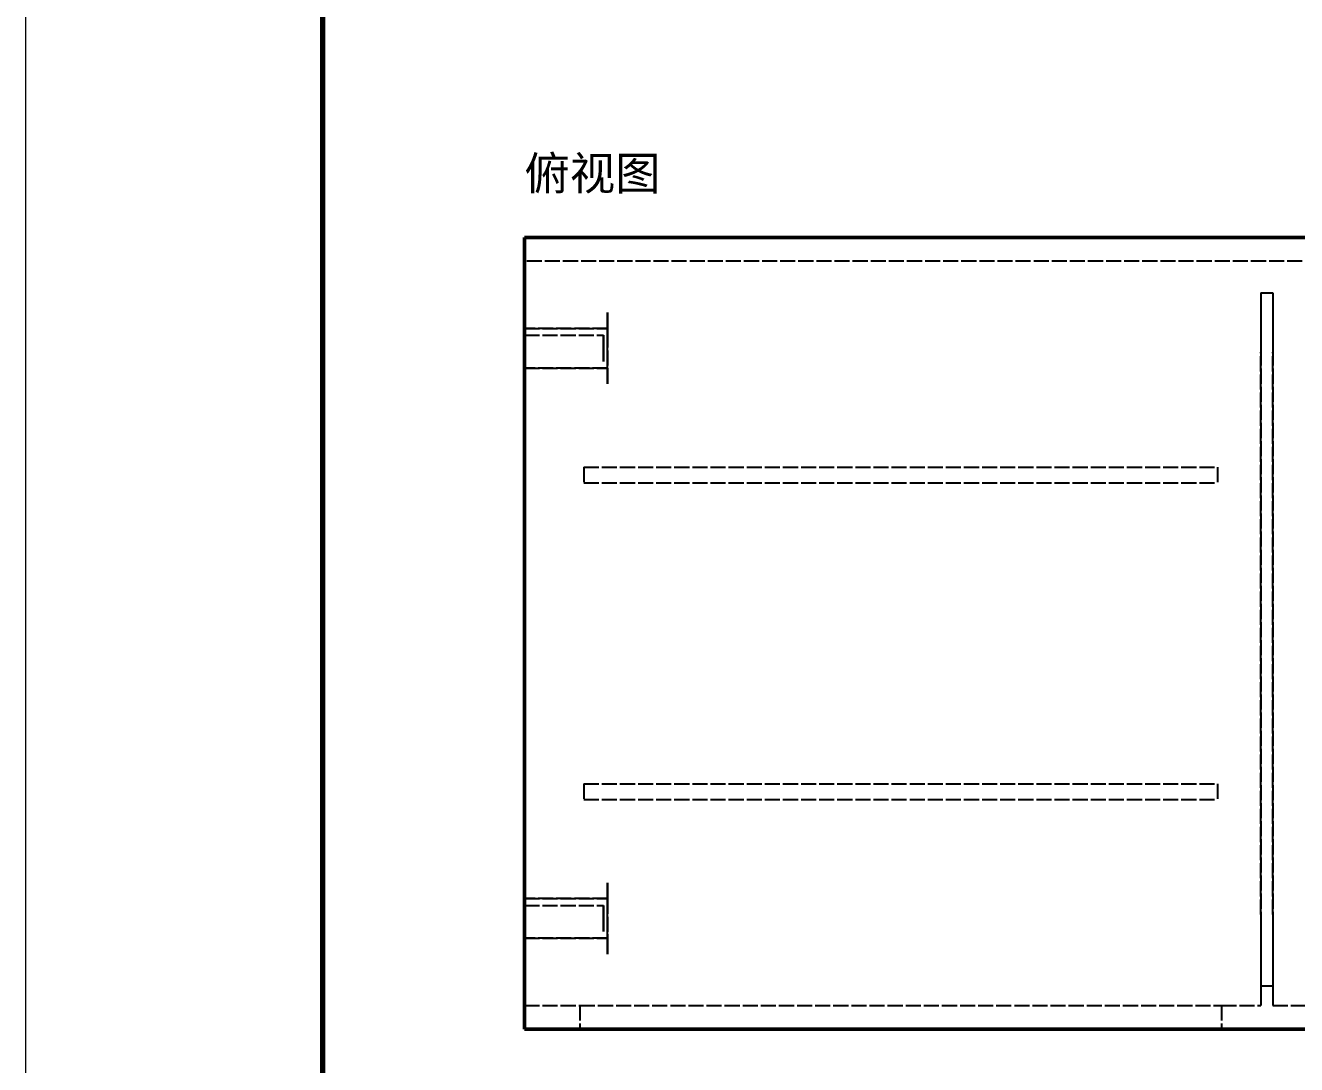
# Model space of a CAD drawing. Header units: millimetres. Extents: x 0 to 420, y 0 to 297.
# Drawn here: x 0 to 107, y 122 to 209.5 of the extents above; entities that cross this region are included whole.
import ezdxf

# ---------------------------------------------------------------- set-up
doc = ezdxf.new("R2010")
doc.units = ezdxf.units.MM
doc.linetypes.add('DASHED', pattern=[1.524, 1.27, -0.254])
for name, color, linetype, lineweight in [('FRAME', 7, 'CONTINUOUS', 70), ('HIDDEN', 8, 'DASHED', 25), ('TEXT', 7, 'CONTINUOUS', 25), ('VISIBLE', 7, 'CONTINUOUS', 50)]:
    doc.layers.add(name, color=color, linetype=linetype, lineweight=lineweight)
doc.styles.add('CJK', font='NotoSansCJK-Regular.ttc')

msp = doc.modelspace()

# ---------------------------------------------------------------- linework, layer by layer
at = {"layer": 'FRAME', "lineweight": 18}
msp.add_lwpolyline([(0, 0), (420, 0), (420, 297), (0, 297)], close=True, dxfattribs=at)
at = {"layer": 'FRAME'}
msp.add_lwpolyline([(25, 5), (415, 5), (415, 292), (25, 292)], close=True, dxfattribs=at)
at = {"layer": 'HIDDEN'}
for points in [[(42, 191.66667), (42, 189.66667)], [(119.66667, 191.66667), (42, 191.66667)], [(109, 189.66667), (42, 189.66667)], [(42, 189.66667), (42, 189.65106)], [(42, 189.65106), (42, 189.6043)], [(42, 189.6043), (42, 189.52665)], [(42, 189.52665), (42, 189.41851)], [(42, 189.41851), (42, 189.28043)], [(42, 189.28043), (42, 189.11314)], [(42, 189.11314), (42, 188.91751)], [(42, 188.91751), (42, 188.69455)], [(42, 188.69455), (42, 188.44543)], [(42, 188.44543), (42, 188.17144)], [(42, 188.17144), (42, 187.87401)], [(42, 187.87401), (42, 187.55469)], [(42, 187.55469), (42, 187.21513)], [(42, 187.21513), (42, 186.85711)], [(42, 186.85711), (42, 186.48249)], [(42, 186.48249), (42, 186.09321)], [(104, 187), (104, 186.75445)], [(104, 187), (105, 187)], [(104, 187), (104, 186.62398)], [(104, 187), (105, 187)], [(104, 186.75445), (104, 186.48536)], [(104, 186.62398), (104, 186.23193)], [(104, 186.48536), (104, 186.19407)], [(104, 186.23193), (104, 185.82598)], [(104, 186.19407), (104, 185.88203)], [(105, 187), (105, 186.75445)], [(105, 187), (105, 186.62398)], [(105, 186.75445), (105, 186.48536)], [(105, 186.62398), (105, 186.23193)], [(105, 186.48536), (105, 186.19407)], [(105, 186.23193), (105, 185.82598)], [(105, 186.19407), (105, 185.88203)], [(42, 186.09321), (42, 185.69131)], [(42, 185.69131), (42, 185.27887)], [(42, 185.33333), (42, 185.33274)], [(42, 185.32895), (42, 185.33333)], [(42, 185.33274), (42, 185.32011)], [(42, 185.30877), (42, 185.32895)], [(42, 185.32011), (42, 185.29114)], [(42, 185.27232), (42, 185.30877)], [(42, 185.29114), (42, 185.24599)], [(42, 185.27887), (42, 184.85804)], [(42, 185.21978), (42, 185.27232)], [(42, 185.24599), (42, 185.1849)], [(42, 185.15145), (42, 185.21978)], [(42, 185.1849), (42, 185.10821)], [(42, 185.06769), (42, 185.15145)], [(49, 185.33333), (49, 185.33274)], [(49, 185.32895), (49, 185.33333)], [(49, 185.33274), (49, 185.32011)], [(49, 185.30877), (49, 185.32895)], [(49, 185.32011), (49, 185.29114)], [(49, 185.27232), (49, 185.30877)], [(49, 185.29114), (49, 185.24599)], [(49, 185.21978), (49, 185.27232)], [(49, 185.24599), (49, 185.1849)], [(49, 185.15145), (49, 185.21978)], [(49, 185.1849), (49, 185.10821)], [(49, 185.06769), (49, 185.15145)], [(104, 185.88203), (104, 185.55078)], [(104, 185.82598), (104, 185.40832)], [(104, 185.55078), (104, 185.20195)], [(104, 185.40832), (104, 184.98124)], [(104, 185.20195), (104, 184.83727)], [(105, 185.88203), (105, 185.55078)], [(105, 185.82598), (105, 185.40832)], [(105, 185.55078), (105, 185.20195)], [(105, 185.40832), (105, 184.98124)], [(105, 185.20195), (105, 184.83727)], [(42, 185.10821), (42, 185.01634)], [(42, 184.96898), (42, 185.06769)], [(42, 185.01634), (42, 184.90978)], [(42, 184.85585), (42, 184.96898)], [(42, 184.90978), (42, 184.78913)], [(42, 184.85804), (42, 184.43101)], [(42, 184.72891), (42, 184.85585)], [(42, 184.78913), (42, 184.65504)], [(42, 184.58886), (42, 184.72891)], [(42, 184.65504), (42, 184.50825)], [(42, 184.43648), (42, 184.58886)], [(42, 184.50825), (42, 184.34955)], [(42, 184.27259), (42, 184.43648)], [(42, 184.43101), (42, 184)], [(42, 184.34955), (42, 184.17983)], [(42, 184.09808), (42, 184.27259)], [(42, 184.17983), (42, 184)], [(42, 183.91392), (42, 184.09808)], [(49, 185.10821), (49, 185.01634)], [(49, 184.96898), (49, 185.06769)], [(49, 185.01634), (49, 184.90978)], [(49, 184.85585), (49, 184.96898)], [(49, 184.90978), (49, 184.78913)], [(49, 184.72891), (49, 184.85585)], [(49, 184.78913), (49, 184.65504)], [(49, 184.58886), (49, 184.72891)], [(49, 184.65504), (49, 184.50825)], [(49, 184.43648), (49, 184.58886)], [(49, 184.50825), (49, 184.34955)], [(49, 184.27259), (49, 184.43648)], [(49, 184.34955), (49, 184.17983)], [(49, 184.09808), (49, 184.27259)], [(49, 184.17983), (49, 184)], [(49, 183.91392), (49, 184.09808)], [(104, 184.98124), (104, 184.54702)], [(104, 184.83727), (104, 184.45856)], [(104, 184.54702), (104, 184.10804)], [(104, 184.45856), (104, 184.06767)], [(104, 184.10804), (104, 183.66667)], [(104, 184.06767), (104, 183.66655)], [(105, 184.98124), (105, 184.54702)], [(105, 184.83727), (105, 184.45856)], [(105, 184.54702), (105, 184.10804)], [(105, 184.45856), (105, 184.06767)], [(105, 184.10804), (105, 183.66667)], [(105, 184.06767), (105, 183.66655)], [(49, 184), (42, 184)], [(42, 184), (49, 184)], [(42, 183.72111), (42, 183.91392)], [(42, 183.52071), (42, 183.72111)], [(42, 183.31381), (42, 183.52071)], [(42, 183.43333), (48.66667, 183.43333)], [(42, 183.43026), (42, 183.43333)], [(42, 183.43333), (42, 183.43026)], [(42, 183.42105), (42, 183.43026)], [(42, 183.43026), (42, 183.42105)], [(42, 183.40575), (42, 183.42105)], [(42, 183.42105), (42, 183.40575)], [(42, 183.38446), (42, 183.40575)], [(42, 183.40575), (42, 183.38446)], [(42, 183.35729), (42, 183.38446)], [(42, 183.38446), (42, 183.35729)], [(42, 183.3244), (42, 183.35729)], [(42, 183.35729), (42, 183.3244)], [(42, 183.28596), (42, 183.3244)], [(42, 183.3244), (42, 183.28596)], [(42, 183.10155), (42, 183.31381)], [(42, 183.2422), (42, 183.28596)], [(42, 183.28596), (42, 183.2422)], [(42, 183.19335), (42, 183.2422)], [(42, 183.2422), (42, 183.19335)], [(42, 183.13969), (42, 183.19335)], [(42, 183.19335), (42, 183.13969)], [(42, 183.08152), (42, 183.13969)], [(42, 183.13969), (42, 183.08152)], [(42, 182.88508), (42, 183.10155)], [(42, 183.01917), (42, 183.08152)], [(42, 183.08152), (42, 183.01917)], [(42, 182.95299), (42, 183.01917)], [(42, 183.01917), (42, 182.95299)], [(48.66667, 183.43026), (48.66667, 183.43333)], [(48.66667, 183.43333), (48.66667, 183.43026)], [(48.66667, 183.42105), (48.66667, 183.43026)], [(48.66667, 183.43026), (48.66667, 183.42105)], [(48.66667, 183.40575), (48.66667, 183.42105)], [(48.66667, 183.42105), (48.66667, 183.40575)], [(48.66667, 183.38446), (48.66667, 183.40575)], [(48.66667, 183.40575), (48.66667, 183.38446)], [(48.66667, 183.35729), (48.66667, 183.38446)], [(48.66667, 183.38446), (48.66667, 183.35729)], [(48.66667, 183.3244), (48.66667, 183.35729)], [(48.66667, 183.35729), (48.66667, 183.3244)], [(48.66667, 183.28596), (48.66667, 183.3244)], [(48.66667, 183.3244), (48.66667, 183.28596)], [(48.66667, 183.2422), (48.66667, 183.28596)], [(48.66667, 183.28596), (48.66667, 183.2422)], [(48.66667, 183.19335), (48.66667, 183.2422)], [(48.66667, 183.2422), (48.66667, 183.19335)], [(48.66667, 183.13969), (48.66667, 183.19335)], [(48.66667, 183.19335), (48.66667, 183.13969)], [(48.66667, 183.08152), (48.66667, 183.13969)], [(48.66667, 183.13969), (48.66667, 183.08152)], [(48.66667, 183.01917), (48.66667, 183.08152)], [(48.66667, 183.08152), (48.66667, 183.01917)], [(48.66667, 182.95299), (48.66667, 183.01917)], [(48.66667, 183.01917), (48.66667, 182.95299)], [(49, 184), (49, 183.88895)], [(49, 183.72111), (49, 183.91392)], [(49, 183.88895), (49, 183.77783)], [(49, 183.77783), (49, 183.66667)], [(49, 183.52071), (49, 183.72111)], [(49, 183.66667), (49, 180.66667)], [(49, 183.31381), (49, 183.52071)], [(49, 183.10155), (49, 183.31381)], [(49, 182.88508), (49, 183.10155)], [(104, 183.66667), (104, 133)], [(104, 183.66655), (104, 183.25719)], [(104, 183.25719), (104, 182.8416)], [(105, 183.66667), (105, 133)], [(105, 183.66655), (105, 183.25719)], [(105, 183.25719), (105, 182.8416)], [(42, 182.88333), (42, 182.95299)], [(42, 182.95299), (42, 182.88333)], [(42, 182.66559), (42, 182.88508)], [(42, 182.81061), (42, 182.88333)], [(42, 182.88333), (42, 182.81061)], [(42, 182.73521), (42, 182.81061)], [(42, 182.81061), (42, 182.73521)], [(42, 182.65756), (42, 182.73521)], [(42, 182.73521), (42, 182.65756)], [(42, 182.44429), (42, 182.66559)], [(42, 182.57811), (42, 182.65756)], [(42, 182.65756), (42, 182.57811)], [(42, 182.49728), (42, 182.57811)], [(42, 182.57811), (42, 182.49728)], [(42, 182.41554), (42, 182.49728)], [(42, 182.49728), (42, 182.41554)], [(42, 182.22238), (42, 182.44429)], [(42, 182.33333), (42, 182.41554)], [(42, 182.41554), (42, 182.33333)], [(42, 182.25113), (42, 182.33333)], [(42, 182.33333), (42, 182.25113)], [(42, 182.16939), (42, 182.25113)], [(42, 182.25113), (42, 182.16939)], [(42, 182.00107), (42, 182.22238)], [(42, 182.08856), (42, 182.16939)], [(42, 182.16939), (42, 182.08856)], [(42, 182.0091), (42, 182.08856)], [(42, 182.08856), (42, 182.0091)], [(42, 181.93146), (42, 182.0091)], [(42, 182.0091), (42, 181.93146)], [(42, 181.78159), (42, 182.00107)], [(42, 181.85606), (42, 181.93146)], [(42, 181.93146), (42, 181.85606)], [(48.66667, 182.88333), (48.66667, 182.95299)], [(48.66667, 182.95299), (48.66667, 182.88333)], [(48.66667, 182.81061), (48.66667, 182.88333)], [(48.66667, 182.88333), (48.66667, 182.81061)], [(48.66667, 182.73521), (48.66667, 182.81061)], [(48.66667, 182.81061), (48.66667, 182.73521)], [(48.66667, 182.65756), (48.66667, 182.73521)], [(48.66667, 182.73521), (48.66667, 182.65756)], [(48.66667, 182.57811), (48.66667, 182.65756)], [(48.66667, 182.65756), (48.66667, 182.57811)], [(48.66667, 182.49728), (48.66667, 182.57811)], [(48.66667, 182.57811), (48.66667, 182.49728)], [(48.66667, 182.41554), (48.66667, 182.49728)], [(48.66667, 182.49728), (48.66667, 182.41554)], [(48.66667, 182.33333), (48.66667, 182.41554)], [(48.66667, 182.41554), (48.66667, 182.33333)], [(48.66667, 182.25113), (48.66667, 182.33333)], [(48.66667, 182.33333), (48.66667, 182.25113)], [(48.66667, 182.16939), (48.66667, 182.25113)], [(48.66667, 182.25113), (48.66667, 182.16939)], [(48.66667, 182.08856), (48.66667, 182.16939)], [(48.66667, 182.16939), (48.66667, 182.08856)], [(48.66667, 182.0091), (48.66667, 182.08856)], [(48.66667, 182.08856), (48.66667, 182.0091)], [(48.66667, 181.93146), (48.66667, 182.0091)], [(48.66667, 182.0091), (48.66667, 181.93146)], [(48.66667, 181.85606), (48.66667, 181.93146)], [(48.66667, 181.93146), (48.66667, 181.85606)], [(49, 182.66559), (49, 182.88508)], [(49, 182.44429), (49, 182.66559)], [(49, 182.22238), (49, 182.44429)], [(49, 182.00107), (49, 182.22238)], [(49, 181.78159), (49, 182.00107)], [(104, 182.8416), (104, 182.42184)], [(104, 182.42184), (104, 182)], [(104, 134.66667), (104, 182)], [(105, 182.8416), (105, 182.42184)], [(105, 182.42184), (105, 182)], [(105, 134.66667), (105, 182)], [(42, 181.78333), (42, 181.85606)], [(42, 181.85606), (42, 181.78333)], [(42, 181.71368), (42, 181.78333)], [(42, 181.78333), (42, 181.71368)], [(42, 181.56512), (42, 181.78159)], [(42, 181.64749), (42, 181.71368)], [(42, 181.71368), (42, 181.64749)], [(42, 181.58514), (42, 181.64749)], [(42, 181.64749), (42, 181.58514)], [(42, 181.52698), (42, 181.58514)], [(42, 181.58514), (42, 181.52698)], [(42, 181.35286), (42, 181.56512)], [(42, 181.47332), (42, 181.52698)], [(42, 181.52698), (42, 181.47332)], [(42, 181.42447), (42, 181.47332)], [(42, 181.47332), (42, 181.42447)], [(42, 181.38071), (42, 181.42447)], [(42, 181.42447), (42, 181.38071)], [(42, 181.34227), (42, 181.38071)], [(42, 181.38071), (42, 181.34227)], [(42, 181.14596), (42, 181.35286)], [(42, 181.30937), (42, 181.34227)], [(42, 181.34227), (42, 181.30937)], [(42, 181.2822), (42, 181.30937)], [(42, 181.30937), (42, 181.2822)], [(42, 181.26091), (42, 181.2822)], [(42, 181.2822), (42, 181.26091)], [(42, 181.24562), (42, 181.26091)], [(42, 181.26091), (42, 181.24562)], [(42, 181.23641), (42, 181.24562)], [(42, 181.24562), (42, 181.23641)], [(42, 181.23333), (42, 181.23641)], [(42, 181.23641), (42, 181.23333)], [(42, 180.94556), (42, 181.14596)], [(42, 180.75275), (42, 180.94556)], [(48.66667, 181.78333), (48.66667, 181.85606)], [(48.66667, 181.85606), (48.66667, 181.78333)], [(48.66667, 181.71368), (48.66667, 181.78333)], [(48.66667, 181.78333), (48.66667, 181.71368)], [(48.66667, 181.64749), (48.66667, 181.71368)], [(48.66667, 181.71368), (48.66667, 181.64749)], [(48.66667, 181.58514), (48.66667, 181.64749)], [(48.66667, 181.64749), (48.66667, 181.58514)], [(48.66667, 181.52698), (48.66667, 181.58514)], [(48.66667, 181.58514), (48.66667, 181.52698)], [(48.66667, 181.47332), (48.66667, 181.52698)], [(48.66667, 181.52698), (48.66667, 181.47332)], [(48.66667, 181.42447), (48.66667, 181.47332)], [(48.66667, 181.47332), (48.66667, 181.42447)], [(48.66667, 181.38071), (48.66667, 181.42447)], [(48.66667, 181.42447), (48.66667, 181.38071)], [(48.66667, 181.34227), (48.66667, 181.38071)], [(48.66667, 181.38071), (48.66667, 181.34227)], [(48.66667, 181.30937), (48.66667, 181.34227)], [(48.66667, 181.34227), (48.66667, 181.30937)], [(48.66667, 181.2822), (48.66667, 181.30937)], [(48.66667, 181.30937), (48.66667, 181.2822)], [(48.66667, 181.26091), (48.66667, 181.2822)], [(48.66667, 181.2822), (48.66667, 181.26091)], [(48.66667, 181.24562), (48.66667, 181.26091)], [(48.66667, 181.26091), (48.66667, 181.24562)], [(48.66667, 181.23641), (48.66667, 181.24562)], [(48.66667, 181.24562), (48.66667, 181.23641)], [(48.66667, 181.23333), (48.66667, 181.23641)], [(48.66667, 181.23641), (48.66667, 181.23333)], [(49, 181.56512), (49, 181.78159)], [(49, 181.35286), (49, 181.56512)], [(49, 181.14596), (49, 181.35286)], [(49, 180.94556), (49, 181.14596)], [(49, 180.75275), (49, 180.94556)], [(42, 180.56859), (42, 180.75275)], [(42, 180.66667), (49, 180.66667)], [(49, 180.66667), (42, 180.66667)], [(42, 136), (42, 180.66667)], [(42, 180.66667), (42, 180.48684)], [(42, 180.39408), (42, 180.56859)], [(42, 180.48684), (42, 180.31711)], [(42, 180.23019), (42, 180.39408)], [(42, 180.31711), (42, 180.15842)], [(42, 180.0778), (42, 180.23019)], [(42, 180.15842), (42, 180.01163)], [(42, 179.93776), (42, 180.0778)], [(42, 180.01163), (42, 179.87754)], [(42, 179.81082), (42, 179.93776)], [(42, 179.87754), (42, 179.75688)], [(42, 179.69769), (42, 179.81082)], [(49, 180.56859), (49, 180.75275)], [(49, 180.66667), (49, 180.48684)], [(49, 180.39408), (49, 180.56859)], [(49, 180.48684), (49, 180.31711)], [(49, 180.23019), (49, 180.39408)], [(49, 180.31711), (49, 180.15842)], [(49, 180.0778), (49, 180.23019)], [(49, 180.15842), (49, 180.01163)], [(49, 179.93776), (49, 180.0778)], [(49, 180.01163), (49, 179.87754)], [(49, 179.81082), (49, 179.93776)], [(49, 179.87754), (49, 179.75688)], [(49, 179.69769), (49, 179.81082)], [(42, 179.75688), (42, 179.65033)], [(42, 179.59897), (42, 179.69769)], [(42, 179.65033), (42, 179.55845)], [(42, 179.51522), (42, 179.59897)], [(42, 179.55845), (42, 179.48176)], [(42, 179.44689), (42, 179.51522)], [(42, 179.48176), (42, 179.42067)], [(42, 179.39435), (42, 179.44689)], [(42, 179.42067), (42, 179.37552)], [(42, 179.35789), (42, 179.39435)], [(42, 179.37552), (42, 179.34655)], [(42, 179.33772), (42, 179.35789)], [(42, 179.34655), (42, 179.33393)], [(42, 179.33333), (42, 179.33772)], [(42, 179.33393), (42, 179.33333)], [(49, 179.75688), (49, 179.65033)], [(49, 179.59897), (49, 179.69769)], [(49, 179.65033), (49, 179.55845)], [(49, 179.51522), (49, 179.59897)], [(49, 179.55845), (49, 179.48176)], [(49, 179.44689), (49, 179.51522)], [(49, 179.48176), (49, 179.42067)], [(49, 179.39435), (49, 179.44689)], [(49, 179.42067), (49, 179.37552)], [(49, 179.35789), (49, 179.39435)], [(49, 179.37552), (49, 179.34655)], [(49, 179.33772), (49, 179.35789)], [(49, 179.34655), (49, 179.33393)], [(49, 179.33333), (49, 179.33772)], [(49, 179.33393), (49, 179.33333)], [(47, 172.33333), (100.33333, 172.33333)], [(47, 172.33333), (47, 171)], [(47, 172.33333), (100.33333, 172.33333)], [(47, 172.33333), (47, 171)], [(100.33333, 172.33333), (100.33333, 171)], [(100.33333, 172.33333), (100.33333, 171)], [(47, 171), (100.33333, 171)], [(47, 171), (100.33333, 171)], [(47, 145.66667), (100.33333, 145.66667)], [(47, 145.66667), (47, 144.33333)], [(47, 145.66667), (100.33333, 145.66667)], [(47, 145.66667), (47, 144.33333)], [(100.33333, 145.66667), (100.33333, 144.33333)], [(100.33333, 145.66667), (100.33333, 144.33333)], [(47, 144.33333), (100.33333, 144.33333)], [(47, 144.33333), (100.33333, 144.33333)], [(42, 137.33333), (42, 137.33274)], [(42, 137.32895), (42, 137.33333)], [(42, 137.33274), (42, 137.32011)], [(42, 137.30877), (42, 137.32895)], [(42, 137.32011), (42, 137.29114)], [(42, 137.27232), (42, 137.30877)], [(42, 137.29114), (42, 137.24599)], [(42, 137.21978), (42, 137.27232)], [(42, 137.24599), (42, 137.1849)], [(42, 137.15145), (42, 137.21978)], [(42, 137.1849), (42, 137.10821)], [(42, 137.06769), (42, 137.15145)], [(42, 137.10821), (42, 137.01634)], [(42, 136.96898), (42, 137.06769)], [(42, 137.01634), (42, 136.90978)], [(42, 136.85585), (42, 136.96898)], [(49, 137.33333), (49, 137.33274)], [(49, 137.32895), (49, 137.33333)], [(49, 137.33274), (49, 137.32011)], [(49, 137.30877), (49, 137.32895)], [(49, 137.32011), (49, 137.29114)], [(49, 137.27232), (49, 137.30877)], [(49, 137.29114), (49, 137.24599)], [(49, 137.21978), (49, 137.27232)], [(49, 137.24599), (49, 137.1849)], [(49, 137.15145), (49, 137.21978)], [(49, 137.1849), (49, 137.10821)], [(49, 137.06769), (49, 137.15145)], [(49, 137.10821), (49, 137.01634)], [(49, 136.96898), (49, 137.06769)], [(49, 137.01634), (49, 136.90978)], [(49, 136.85585), (49, 136.96898)], [(42, 136.90978), (42, 136.78913)], [(42, 136.72891), (42, 136.85585)], [(42, 136.78913), (42, 136.65504)], [(42, 136.58886), (42, 136.72891)], [(42, 136.65504), (42, 136.50825)], [(42, 136.43648), (42, 136.58886)], [(42, 136.50825), (42, 136.34955)], [(42, 136.27259), (42, 136.43648)], [(42, 136.34955), (42, 136.17983)], [(42, 136.09808), (42, 136.27259)], [(42, 136.17983), (42, 136)], [(42, 135.91392), (42, 136.09808)], [(49, 136), (42, 136)], [(42, 136), (49, 136)], [(42, 135.72111), (42, 135.91392)], [(49, 136.90978), (49, 136.78913)], [(49, 136.72891), (49, 136.85585)], [(49, 136.78913), (49, 136.65504)], [(49, 136.58886), (49, 136.72891)], [(49, 136.65504), (49, 136.50825)], [(49, 136.43648), (49, 136.58886)], [(49, 136.50825), (49, 136.34955)], [(49, 136.27259), (49, 136.43648)], [(49, 136.34955), (49, 136.17983)], [(49, 136.09808), (49, 136.27259)], [(49, 136.17983), (49, 136)], [(49, 135.91392), (49, 136.09808)], [(49, 136), (49, 133)], [(49, 135.72111), (49, 135.91392)], [(42, 135.52071), (42, 135.72111)], [(42, 135.31381), (42, 135.52071)], [(42, 135.43333), (48.66667, 135.43333)], [(42, 135.43026), (42, 135.43333)], [(42, 135.43333), (42, 135.43026)], [(42, 135.42105), (42, 135.43026)], [(42, 135.43026), (42, 135.42105)], [(42, 135.40575), (42, 135.42105)], [(42, 135.42105), (42, 135.40575)], [(42, 135.38446), (42, 135.40575)], [(42, 135.40575), (42, 135.38446)], [(42, 135.35729), (42, 135.38446)], [(42, 135.38446), (42, 135.35729)], [(42, 135.3244), (42, 135.35729)], [(42, 135.35729), (42, 135.3244)], [(42, 135.28596), (42, 135.3244)], [(42, 135.3244), (42, 135.28596)], [(42, 135.10155), (42, 135.31381)], [(42, 135.2422), (42, 135.28596)], [(42, 135.28596), (42, 135.2422)], [(42, 135.19335), (42, 135.2422)], [(42, 135.2422), (42, 135.19335)], [(42, 135.13969), (42, 135.19335)], [(42, 135.19335), (42, 135.13969)], [(42, 135.08152), (42, 135.13969)], [(42, 135.13969), (42, 135.08152)], [(42, 134.88508), (42, 135.10155)], [(42, 135.01917), (42, 135.08152)], [(42, 135.08152), (42, 135.01917)], [(42, 134.95299), (42, 135.01917)], [(42, 135.01917), (42, 134.95299)], [(42, 134.88333), (42, 134.95299)], [(42, 134.95299), (42, 134.88333)], [(42, 134.66559), (42, 134.88508)], [(42, 134.81061), (42, 134.88333)], [(42, 134.88333), (42, 134.81061)], [(48.66667, 135.43026), (48.66667, 135.43333)], [(48.66667, 135.43333), (48.66667, 135.43026)], [(48.66667, 135.42105), (48.66667, 135.43026)], [(48.66667, 135.43026), (48.66667, 135.42105)], [(48.66667, 135.40575), (48.66667, 135.42105)], [(48.66667, 135.42105), (48.66667, 135.40575)], [(48.66667, 135.38446), (48.66667, 135.40575)], [(48.66667, 135.40575), (48.66667, 135.38446)], [(48.66667, 135.35729), (48.66667, 135.38446)], [(48.66667, 135.38446), (48.66667, 135.35729)], [(48.66667, 135.3244), (48.66667, 135.35729)], [(48.66667, 135.35729), (48.66667, 135.3244)], [(48.66667, 135.28596), (48.66667, 135.3244)], [(48.66667, 135.3244), (48.66667, 135.28596)], [(48.66667, 135.2422), (48.66667, 135.28596)], [(48.66667, 135.28596), (48.66667, 135.2422)], [(48.66667, 135.19335), (48.66667, 135.2422)], [(48.66667, 135.2422), (48.66667, 135.19335)], [(48.66667, 135.13969), (48.66667, 135.19335)], [(48.66667, 135.19335), (48.66667, 135.13969)], [(48.66667, 135.08152), (48.66667, 135.13969)], [(48.66667, 135.13969), (48.66667, 135.08152)], [(48.66667, 135.01917), (48.66667, 135.08152)], [(48.66667, 135.08152), (48.66667, 135.01917)], [(48.66667, 134.95299), (48.66667, 135.01917)], [(48.66667, 135.01917), (48.66667, 134.95299)], [(48.66667, 134.88333), (48.66667, 134.95299)], [(48.66667, 134.95299), (48.66667, 134.88333)], [(48.66667, 134.81061), (48.66667, 134.88333)], [(48.66667, 134.88333), (48.66667, 134.81061)], [(49, 135.52071), (49, 135.72111)], [(49, 135.31381), (49, 135.52071)], [(49, 135.10155), (49, 135.31381)], [(49, 134.88508), (49, 135.10155)], [(49, 134.66559), (49, 134.88508)], [(42, 134.73521), (42, 134.81061)], [(42, 134.81061), (42, 134.73521)], [(42, 134.65756), (42, 134.73521)], [(42, 134.73521), (42, 134.65756)], [(42, 134.44429), (42, 134.66559)], [(42, 134.57811), (42, 134.65756)], [(42, 134.65756), (42, 134.57811)], [(42, 134.49728), (42, 134.57811)], [(42, 134.57811), (42, 134.49728)], [(42, 134.41554), (42, 134.49728)], [(42, 134.49728), (42, 134.41554)], [(42, 134.22238), (42, 134.44429)], [(42, 134.33333), (42, 134.41554)], [(42, 134.41554), (42, 134.33333)], [(42, 134.25113), (42, 134.33333)], [(42, 134.33333), (42, 134.25113)], [(42, 134.16939), (42, 134.25113)], [(42, 134.25113), (42, 134.16939)], [(42, 134.00107), (42, 134.22238)], [(42, 134.08856), (42, 134.16939)], [(42, 134.16939), (42, 134.08856)], [(42, 134.0091), (42, 134.08856)], [(42, 134.08856), (42, 134.0091)], [(42, 133.93146), (42, 134.0091)], [(42, 134.0091), (42, 133.93146)], [(42, 133.78159), (42, 134.00107)], [(42, 133.85606), (42, 133.93146)], [(42, 133.93146), (42, 133.85606)], [(42, 133.78333), (42, 133.85606)], [(42, 133.85606), (42, 133.78333)], [(42, 133.71368), (42, 133.78333)], [(42, 133.78333), (42, 133.71368)], [(42, 133.56512), (42, 133.78159)], [(48.66667, 134.73521), (48.66667, 134.81061)], [(48.66667, 134.81061), (48.66667, 134.73521)], [(48.66667, 134.65756), (48.66667, 134.73521)], [(48.66667, 134.73521), (48.66667, 134.65756)], [(48.66667, 134.57811), (48.66667, 134.65756)], [(48.66667, 134.65756), (48.66667, 134.57811)], [(48.66667, 134.49728), (48.66667, 134.57811)], [(48.66667, 134.57811), (48.66667, 134.49728)], [(48.66667, 134.41554), (48.66667, 134.49728)], [(48.66667, 134.49728), (48.66667, 134.41554)], [(48.66667, 134.33333), (48.66667, 134.41554)], [(48.66667, 134.41554), (48.66667, 134.33333)], [(48.66667, 134.25113), (48.66667, 134.33333)], [(48.66667, 134.33333), (48.66667, 134.25113)], [(48.66667, 134.16939), (48.66667, 134.25113)], [(48.66667, 134.25113), (48.66667, 134.16939)], [(48.66667, 134.08856), (48.66667, 134.16939)], [(48.66667, 134.16939), (48.66667, 134.08856)], [(48.66667, 134.0091), (48.66667, 134.08856)], [(48.66667, 134.08856), (48.66667, 134.0091)], [(48.66667, 133.93146), (48.66667, 134.0091)], [(48.66667, 134.0091), (48.66667, 133.93146)], [(48.66667, 133.85606), (48.66667, 133.93146)], [(48.66667, 133.93146), (48.66667, 133.85606)], [(48.66667, 133.78333), (48.66667, 133.85606)], [(48.66667, 133.85606), (48.66667, 133.78333)], [(48.66667, 133.71368), (48.66667, 133.78333)], [(48.66667, 133.78333), (48.66667, 133.71368)], [(49, 134.44429), (49, 134.66559)], [(49, 134.22238), (49, 134.44429)], [(49, 134.00107), (49, 134.22238)], [(49, 133.78159), (49, 134.00107)], [(49, 133.56512), (49, 133.78159)], [(104, 134.66667), (104, 134.21829)], [(104, 134.21829), (104, 133.77241)], [(104, 133.77241), (104, 133.33154)], [(105, 134.66667), (105, 134.21829)], [(105, 134.21829), (105, 133.77241)], [(105, 133.77241), (105, 133.33154)], [(42, 133.64749), (42, 133.71368)], [(42, 133.71368), (42, 133.64749)], [(42, 133.58514), (42, 133.64749)], [(42, 133.64749), (42, 133.58514)], [(42, 133.52698), (42, 133.58514)], [(42, 133.58514), (42, 133.52698)], [(42, 133.35286), (42, 133.56512)], [(42, 133.47332), (42, 133.52698)], [(42, 133.52698), (42, 133.47332)], [(42, 133.42447), (42, 133.47332)], [(42, 133.47332), (42, 133.42447)], [(42, 133.38071), (42, 133.42447)], [(42, 133.42447), (42, 133.38071)], [(42, 133.34227), (42, 133.38071)], [(42, 133.38071), (42, 133.34227)], [(42, 133.14596), (42, 133.35286)], [(42, 133.30937), (42, 133.34227)], [(42, 133.34227), (42, 133.30937)], [(42, 133.2822), (42, 133.30937)], [(42, 133.30937), (42, 133.2822)], [(42, 133.26091), (42, 133.2822)], [(42, 133.2822), (42, 133.26091)], [(42, 133.24562), (42, 133.26091)], [(42, 133.26091), (42, 133.24562)], [(42, 133.23641), (42, 133.24562)], [(42, 133.24562), (42, 133.23641)], [(42, 133.23333), (42, 133.23641)], [(42, 133.23641), (42, 133.23333)], [(42, 132.94556), (42, 133.14596)], [(42, 132.75275), (42, 132.94556)], [(42, 132.56859), (42, 132.75275)], [(48.66667, 133.64749), (48.66667, 133.71368)], [(48.66667, 133.71368), (48.66667, 133.64749)], [(48.66667, 133.58514), (48.66667, 133.64749)], [(48.66667, 133.64749), (48.66667, 133.58514)], [(48.66667, 133.52698), (48.66667, 133.58514)], [(48.66667, 133.58514), (48.66667, 133.52698)], [(48.66667, 133.47332), (48.66667, 133.52698)], [(48.66667, 133.52698), (48.66667, 133.47332)], [(48.66667, 133.42447), (48.66667, 133.47332)], [(48.66667, 133.47332), (48.66667, 133.42447)], [(48.66667, 133.38071), (48.66667, 133.42447)], [(48.66667, 133.42447), (48.66667, 133.38071)], [(48.66667, 133.34227), (48.66667, 133.38071)], [(48.66667, 133.38071), (48.66667, 133.34227)], [(48.66667, 133.30937), (48.66667, 133.34227)], [(48.66667, 133.34227), (48.66667, 133.30937)], [(48.66667, 133.2822), (48.66667, 133.30937)], [(48.66667, 133.30937), (48.66667, 133.2822)], [(48.66667, 133.26091), (48.66667, 133.2822)], [(48.66667, 133.2822), (48.66667, 133.26091)], [(48.66667, 133.24562), (48.66667, 133.26091)], [(48.66667, 133.26091), (48.66667, 133.24562)], [(48.66667, 133.23641), (48.66667, 133.24562)], [(48.66667, 133.24562), (48.66667, 133.23641)], [(48.66667, 133.23333), (48.66667, 133.23641)], [(48.66667, 133.23641), (48.66667, 133.23333)], [(49, 133.35286), (49, 133.56512)], [(49, 133.14596), (49, 133.35286)], [(49, 132.94556), (49, 133.14596)], [(49, 133), (49, 132.88884)], [(49, 132.75275), (49, 132.94556)], [(49, 132.88884), (49, 132.77771)], [(49, 132.77771), (49, 132.66667)], [(49, 132.56859), (49, 132.75275)], [(104, 133.33154), (104, 132.89814)], [(104, 133), (104, 132.55162)], [(104, 132.89814), (104, 132.47462)], [(105, 133.33154), (105, 132.89814)], [(105, 133), (105, 132.55162)], [(105, 132.89814), (105, 132.47462)], [(42, 132.66667), (49, 132.66667)], [(49, 132.66667), (42, 132.66667)], [(42, 132.66667), (42, 132.23566)], [(42, 132.66667), (42, 132.48684)], [(42, 132.39408), (42, 132.56859)], [(42, 132.48684), (42, 132.31711)], [(42, 132.23019), (42, 132.39408)], [(42, 132.31711), (42, 132.15842)], [(42, 132.23566), (42, 131.80863)], [(42, 132.0778), (42, 132.23019)], [(42, 132.15842), (42, 132.01163)], [(42, 131.93776), (42, 132.0778)], [(42, 132.01163), (42, 131.87754)], [(42, 131.81082), (42, 131.93776)], [(42, 131.87754), (42, 131.75688)], [(42, 131.69769), (42, 131.81082)], [(42, 131.80863), (42, 131.3878)], [(42, 131.75688), (42, 131.65033)], [(42, 131.59897), (42, 131.69769)], [(42, 131.65033), (42, 131.55845)], [(49, 132.66667), (49, 132.48684)], [(49, 132.39408), (49, 132.56859)], [(49, 132.48684), (49, 132.31711)], [(49, 132.23019), (49, 132.39408)], [(49, 132.31711), (49, 132.15842)], [(49, 132.0778), (49, 132.23019)], [(49, 132.15842), (49, 132.01163)], [(49, 131.93776), (49, 132.0778)], [(49, 132.01163), (49, 131.87754)], [(49, 131.81082), (49, 131.93776)], [(49, 131.87754), (49, 131.75688)], [(49, 131.69769), (49, 131.81082)], [(49, 131.75688), (49, 131.65033)], [(49, 131.59897), (49, 131.69769)], [(49, 131.65033), (49, 131.55845)], [(104, 132.55162), (104, 132.10575)], [(104, 132.47462), (104, 132.06336)], [(104, 132.10575), (104, 131.66487)], [(104, 132.06336), (104, 131.66667)], [(104, 131.66667), (104, 131.28675)], [(104, 131.66487), (104, 131.23147)], [(105, 132.55162), (105, 132.10575)], [(105, 132.47462), (105, 132.06336)], [(105, 132.10575), (105, 131.66487)], [(105, 132.06336), (105, 131.66667)], [(105, 131.66667), (105, 131.28675)], [(105, 131.66487), (105, 131.23147)], [(42, 131.51522), (42, 131.59897)], [(42, 131.55845), (42, 131.48176)], [(42, 131.44689), (42, 131.51522)], [(42, 131.48176), (42, 131.42067)], [(42, 131.39435), (42, 131.44689)], [(42, 131.42067), (42, 131.37552)], [(42, 131.35789), (42, 131.39435)], [(42, 131.3878), (42, 130.97536)], [(42, 131.37552), (42, 131.34655)], [(42, 131.33772), (42, 131.35789)], [(42, 131.34655), (42, 131.33393)], [(42, 131.33333), (42, 131.33772)], [(42, 131.33393), (42, 131.33333)], [(42, 130.97536), (42, 130.57346)], [(42, 130.57346), (42, 130.18418)], [(49, 131.51522), (49, 131.59897)], [(49, 131.55845), (49, 131.48176)], [(49, 131.44689), (49, 131.51522)], [(49, 131.48176), (49, 131.42067)], [(49, 131.39435), (49, 131.44689)], [(49, 131.42067), (49, 131.37552)], [(49, 131.35789), (49, 131.39435)], [(49, 131.37552), (49, 131.34655)], [(49, 131.33772), (49, 131.35789)], [(49, 131.34655), (49, 131.33393)], [(49, 131.33333), (49, 131.33772)], [(49, 131.33393), (49, 131.33333)], [(104, 131.28675), (104, 130.92573)], [(104, 131.23147), (104, 130.80795)], [(104, 130.92573), (104, 130.58563)], [(104, 130.80795), (104, 130.3967)], [(104, 130.58563), (104, 130.26836)], [(105, 131.28675), (105, 130.92573)], [(105, 131.23147), (105, 130.80795)], [(105, 130.92573), (105, 130.58563)], [(105, 130.80795), (105, 130.3967)], [(105, 130.58563), (105, 130.26836)], [(42, 130.18418), (42, 129.80955)], [(42, 129.80955), (42, 129.45153)], [(104, 130.3967), (104, 130)], [(104, 130.26836), (104, 129.97568)], [(104, 130), (104, 129.62008)], [(104, 129.97568), (104, 129.70923)], [(104, 129.70923), (104, 129.47051)], [(104, 129.62008), (104, 129.25906)], [(104, 129.47051), (104, 129.26085)], [(105, 130.3967), (105, 130)], [(105, 130.26836), (105, 129.97568)], [(105, 130), (105, 129.62008)], [(105, 129.97568), (105, 129.70923)], [(105, 129.70923), (105, 129.47051)], [(105, 129.62008), (105, 129.25906)], [(105, 129.47051), (105, 129.26085)], [(42, 129.45153), (42, 129.11198)], [(42, 129.11198), (42, 128.79265)], [(42, 128.79265), (42, 128.49522)], [(42, 128.49522), (42, 128.22123)], [(104, 129.26085), (104, 129.08142)], [(104, 129.25906), (104, 128.91896)], [(104, 129.08142), (104, 128.93323)], [(104, 128.93323), (104, 128.8171)], [(104, 128.91896), (104, 128.60169)], [(104, 128.8171), (104, 128.73368)], [(104, 128.73368), (104, 128.68344)], [(104, 128.68344), (104, 128.66667)], [(104, 128.66667), (105, 128.66667)], [(104, 128.66667), (104, 127)], [(104, 128.60169), (104, 128.30901)], [(105, 129.26085), (105, 129.08142)], [(105, 129.25906), (105, 128.91896)], [(105, 129.08142), (105, 128.93323)], [(105, 128.93323), (105, 128.8171)], [(105, 128.91896), (105, 128.60169)], [(105, 128.8171), (105, 128.73368)], [(105, 128.73368), (105, 128.68344)], [(105, 128.68344), (105, 128.66667)], [(105, 128.66667), (105, 127)], [(105, 128.60169), (105, 128.30901)], [(42, 128.22123), (42, 127.97211)], [(42, 127.97211), (42, 127.74916)], [(42, 127.74916), (42, 127.55353)], [(42, 127.55353), (42, 127.38624)], [(42, 127.38624), (42, 127.24816)], [(104, 128.30901), (104, 128.04257)], [(104, 128.04257), (104, 127.80385)], [(104, 127.80385), (104, 127.59419)], [(104, 127.59419), (104, 127.41476)], [(104, 127.41476), (104, 127.26656)], [(105, 128.30901), (105, 128.04257)], [(105, 128.04257), (105, 127.80385)], [(105, 127.80385), (105, 127.59419)], [(105, 127.59419), (105, 127.41476)], [(105, 127.41476), (105, 127.26656)], [(42, 127.24816), (42, 127.14002)], [(42, 127.14002), (42, 127.06236)], [(42, 127.06236), (42, 127.01561)], [(42, 127.01561), (42, 127)], [(42, 127), (46.66667, 127)], [(42, 127), (42, 125)], [(46.66667, 127), (46.66667, 125)], [(46.66667, 127), (46.66667, 125)], [(46.66667, 127), (100.66667, 127)], [(100.66667, 127), (100.66667, 125)], [(100.66667, 127), (100.66667, 125)], [(100.66667, 127), (104, 127)], [(104, 127.26656), (104, 127.15043)], [(104, 127.15043), (104, 127.06702)], [(104, 127.06702), (104, 127.01678)], [(104, 127.01678), (104, 127)], [(105, 127.26656), (105, 127.15043)], [(105, 127.15043), (105, 127.06702)], [(105, 127.06702), (105, 127.01678)], [(105, 127.01678), (105, 127)], [(105, 127), (109.46667, 127)], [(42, 125), (46.66667, 125)], [(46.66667, 125), (100.66667, 125)], [(100.66667, 125), (109.46667, 125)]]:
    msp.add_lwpolyline(points, dxfattribs=at)
at = {"layer": 'VISIBLE'}
for points in [[(42, 191.66667), (42, 191.6443)], [(42, 191.66667), (179, 191.66667)], [(42, 191.6443), (42, 191.57731)], [(42, 191.57731), (42, 191.46609)], [(42, 191.46609), (42, 191.31125)], [(42, 191.31125), (42, 191.11366)], [(42, 191.11366), (42, 190.87442)], [(42, 190.87442), (42, 190.59487)], [(42, 190.59487), (42, 190.27658)], [(42, 190.27658), (42, 189.92132)], [(42, 189.92132), (42, 189.53108)], [(42, 189.53108), (42, 189.10805)], [(42, 189.10805), (42, 188.65459)], [(42, 188.65459), (42, 188.17323)], [(42, 188.17323), (42, 187.66667)], [(42, 187.66667), (42, 187.13774)], [(42, 187.13774), (42, 186.58939)], [(42, 186.58939), (42, 186.02471)], [(42, 186.02471), (42, 185.44683)], [(42, 185.44683), (42, 184.859)], [(42, 184.859), (42, 184.26451)], [(42, 184.26451), (42, 183.66667)], [(42, 183.66667), (42, 133)], [(42, 133), (42, 132.40216)], [(42, 132.40216), (42, 131.80766)], [(42, 131.80766), (42, 131.21983)], [(42, 131.21983), (42, 130.64196)], [(42, 130.64196), (42, 130.07727)], [(42, 130.07727), (42, 129.52893)], [(42, 129.52893), (42, 129)], [(42, 129), (42, 128.49344)], [(42, 128.49344), (42, 128.01208)], [(42, 128.01208), (42, 127.55862)], [(42, 127.55862), (42, 127.13559)], [(42, 127.13559), (42, 126.74535)], [(42, 126.74535), (42, 126.39009)], [(42, 126.39009), (42, 126.0718)], [(42, 126.0718), (42, 125.79225)], [(42, 125.79225), (42, 125.55301)], [(42, 125.55301), (42, 125.35542)], [(42, 125.35542), (42, 125.20058)], [(42, 125.20058), (42, 125.08935)], [(42, 125.08935), (42, 125.02237)], [(42, 125.02237), (42, 125)], [(42, 125), (179, 125)]]:
    msp.add_lwpolyline(points, dxfattribs=at)

# ---------------------------------------------------------------- texts
at = {"layer": 'TEXT', "style": 'CJK'}
msp.add_text('俯视图', height=2.8, dxfattribs=at).set_placement((42, 195.66667))

doc.saveas('drawing.dxf')
